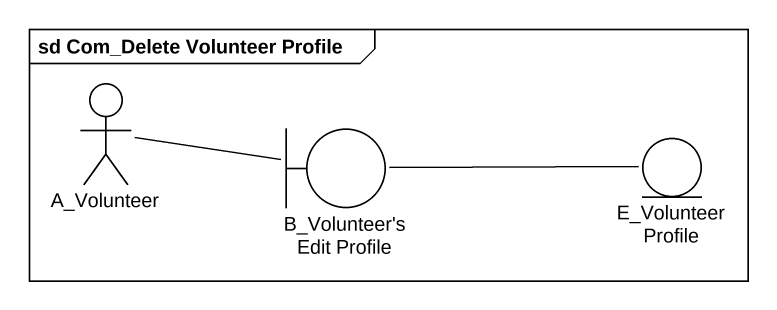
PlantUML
@startuml
mainframe sd Com_Delete Volunteer Profile
actor A_Volunteer
boundary "B_Volunteer's Edit Profile" as B_Volunteer_s_Edit_Profile
entity E_VolunteerProfile
A_Volunteer -right- B_Volunteer_s_Edit_Profile
B_Volunteer_s_Edit_Profile -right- E_VolunteerProfile
@enduml
